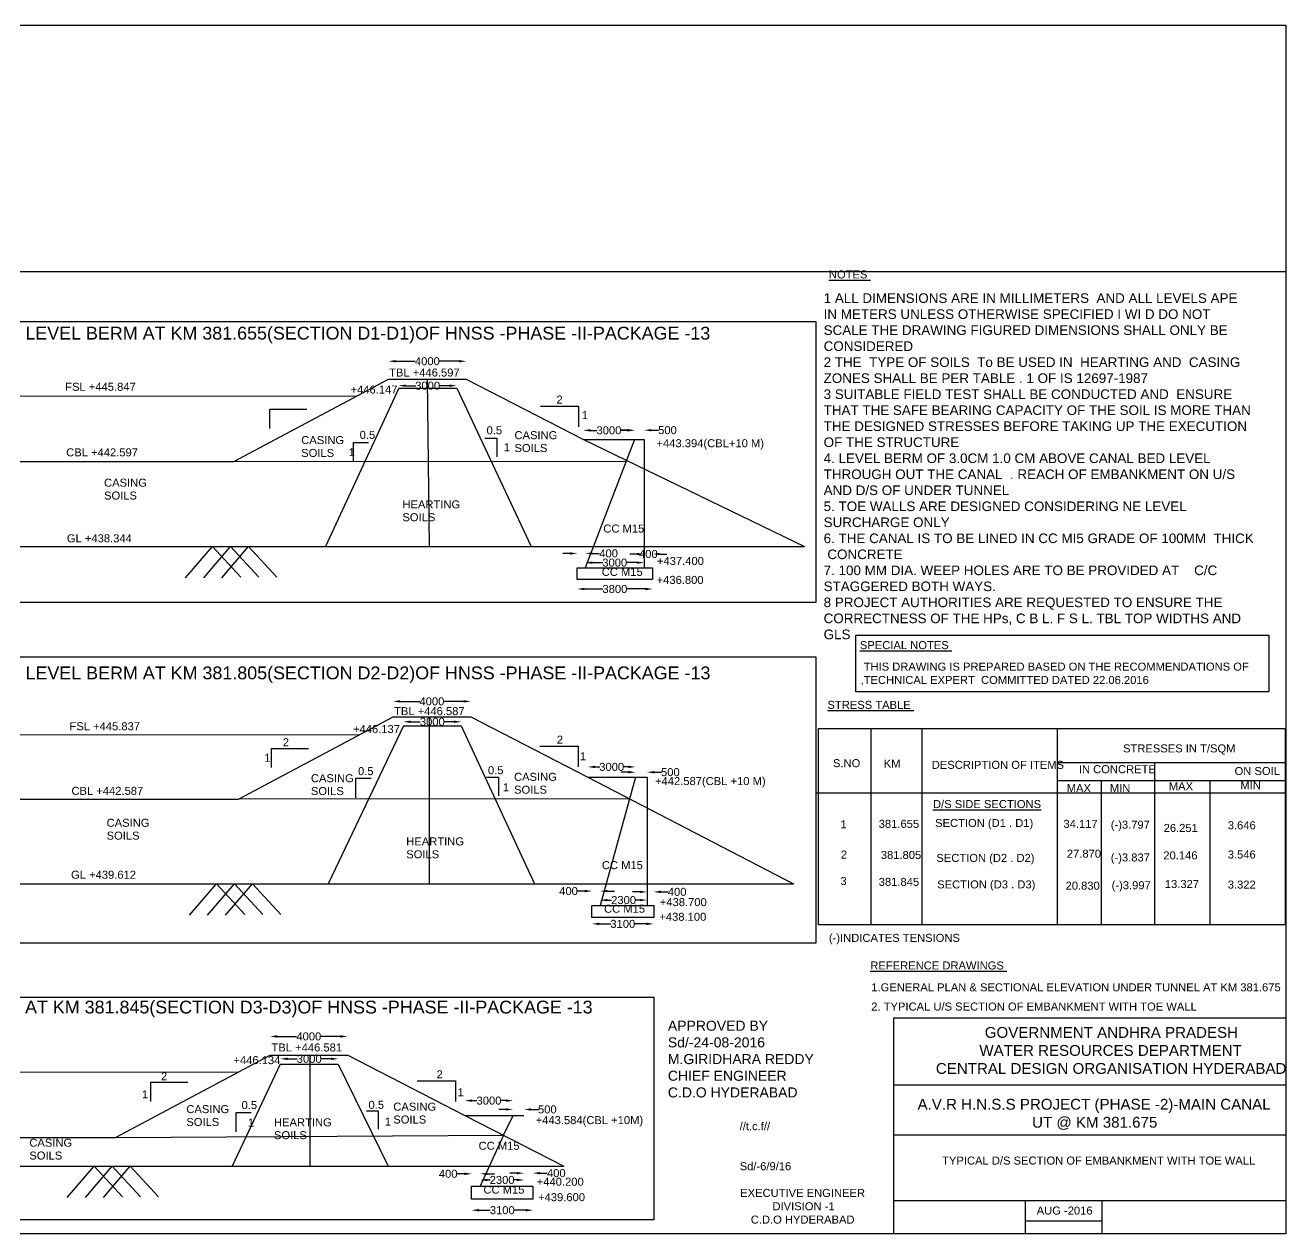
# Model space of a CAD drawing. Header units: inches. Extents: x 4379 to 6852, y -639 to 871.
# Drawn here: x 5277 to 6852, y -639 to 871 of the extents above; entities that cross this region are included whole.
import ezdxf

# ---------------------------------------------------------------- set-up
doc = ezdxf.new("R2010")
doc.units = ezdxf.units.IN
doc.header["$MEASUREMENT"] = 0
doc.layers.add('DIMENSIONS', color=7, linetype='Continuous')
doc.layers.add('TEXT', color=1, linetype='Continuous')
doc.styles.get("Standard").update_dxf_attribs({"font": 'arial.ttf', "height": 10})
doc.dimstyles.get("Standard").update_dxf_attribs({"dimtxt": 10, "dimasz": 9, "dimexe": 0.18, "dimexo": 0.0625, "dimgap": 0.09, "dimtad": 0, "dimtih": 1, "dimtoh": 1, "dimdec": 4, "dimzin": 0, "dimdsep": 46, "dimtxsty": 'Standard', "dimcen": 0.09, "dimse1": 1, "dimse2": 1, "dimadec": 0, "dimazin": 0, "dimtfac": 1, "dimtdec": 4, "dimtofl": 0, "dimtmove": 0, "dimatfit": 3, "dimfxl": 1, "dimtolj": 1, "dimtzin": 0, "dimarcsym": 0})

# ---------------------------------------------------------------- blocks, each defined once
blk = doc.blocks.new('*D11')
at = {"layer": 'Defpoints', "color": 0}
for p in [(5827.9, 451.4), (5730.9, 429.2), (5827.9, 429.2)]:
    blk.add_point(p, dxfattribs=at)
at = {"layer": 'TEXT', "color": 0, "lineweight": -2}
for p, q in [((5739.9, 451.4), (5764.2, 451.4)), ((5818.9, 451.4), (5794.6, 451.4))]:
    blk.add_line(p, q, dxfattribs=at)
at = {"layer": 'TEXT', "color": 0}
for points in [[(5739.9, 452.9), (5739.9, 449.9), (5730.9, 451.4)], [(5818.9, 452.9), (5818.9, 449.9), (5827.9, 451.4)]]:
    blk.add_solid(points, dxfattribs=at)
at = {"layer": 'TEXT', "color": 0, "insert": (5779.4, 451.4), "char_height": 10, "attachment_point": 5}
blk.add_mtext('\\A1;4000', dxfattribs=at)
blk = doc.blocks.new('*D12')
at = {"layer": 'Defpoints', "color": 0}
for p in [(5743.5, 417.3), (5816, 420.9), (5816, 417.8)]:
    blk.add_point(p, dxfattribs=at)
at = {"layer": 'TEXT', "color": 0, "lineweight": -2}
for p, q in [((5752.5, 420.9), (5764.8, 420.9)), ((5807, 420.9), (5794.8, 420.9))]:
    blk.add_line(p, q, dxfattribs=at)
at = {"layer": 'TEXT', "color": 0}
for points in [[(5752.5, 422.4), (5752.5, 419.4), (5743.5, 420.9)], [(5807, 422.4), (5807, 419.4), (5816, 420.9)]]:
    blk.add_solid(points, dxfattribs=at)
at = {"layer": 'TEXT', "color": 0, "insert": (5779.8, 420.9), "char_height": 10, "attachment_point": 5}
blk.add_mtext('\\A1;3000', dxfattribs=at)
blk = doc.blocks.new('*D13')
at = {"layer": 'Defpoints', "color": 0}
for p in [(6038.3, 365.1), (5974.4, 353.8), (6038.3, 353.8)]:
    blk.add_point(p, dxfattribs=at)
at = {"layer": 'TEXT', "color": 0, "lineweight": -2}
for p, q in [((5983.4, 365.1), (5991.3, 365.1)), ((6029.3, 365.1), (6021.3, 365.1))]:
    blk.add_line(p, q, dxfattribs=at)
at = {"layer": 'TEXT', "color": 0}
for points in [[(5983.4, 366.6), (5983.4, 363.6), (5974.4, 365.1)], [(6029.3, 366.6), (6029.3, 363.6), (6038.3, 365.1)]]:
    blk.add_solid(points, dxfattribs=at)
at = {"layer": 'TEXT', "color": 0, "insert": (6006.3, 365.1), "char_height": 10, "attachment_point": 5}
blk.add_mtext('\\A1;3000', dxfattribs=at)
blk = doc.blocks.new('*D14')
at = {"layer": 'Defpoints', "color": 0}
for p in [(6050.3, 365.3), (6038.3, 353.8), (6050.3, 353.8)]:
    blk.add_point(p, dxfattribs=at)
at = {"layer": 'TEXT', "color": 0, "lineweight": -2}
for p, q in [((6029.3, 365.3), (6020.3, 365.3)), ((6059.3, 365.3), (6068.3, 365.3))]:
    blk.add_line(p, q, dxfattribs=at)
at = {"layer": 'TEXT', "color": 0}
for points in [[(6029.3, 366.8), (6029.3, 363.8), (6038.3, 365.3)], [(6059.3, 366.8), (6059.3, 363.8), (6050.3, 365.3)]]:
    blk.add_solid(points, dxfattribs=at)
at = {"layer": 'TEXT', "color": 0, "insert": (6079.4, 365.3), "char_height": 10, "attachment_point": 5}
blk.add_mtext('\\A1;500', dxfattribs=at)
blk = doc.blocks.new('*D15')
at = {"layer": 'Defpoints', "color": 0}
for p in [(5976.6, 211.3), (5966.7, 193.5), (5976.6, 193.5)]:
    blk.add_point(p, dxfattribs=at)
at = {"layer": 'TEXT', "color": 0, "lineweight": -2}
for p, q in [((5957.7, 211.3), (5948.7, 211.3)), ((5985.6, 211.3), (5994.6, 211.3))]:
    blk.add_line(p, q, dxfattribs=at)
at = {"layer": 'TEXT', "color": 0}
for points in [[(5957.7, 212.8), (5957.7, 209.8), (5966.7, 211.3)], [(5985.6, 212.8), (5985.6, 209.8), (5976.6, 211.3)]]:
    blk.add_solid(points, dxfattribs=at)
at = {"layer": 'TEXT', "color": 0, "insert": (6005.9, 211.3), "char_height": 10, "attachment_point": 5}
blk.add_mtext('\\A1;400', dxfattribs=at)
blk = doc.blocks.new('*D16')
at = {"layer": 'Defpoints', "color": 0}
for p in [(5976.6, 193.5), (6050.3, 199.8), (6050.3, 193.5)]:
    blk.add_point(p, dxfattribs=at)
at = {"layer": 'TEXT', "color": 0, "lineweight": -2}
for p, q in [((5985.6, 199.8), (5998.5, 199.8)), ((6041.3, 199.8), (6028.5, 199.8))]:
    blk.add_line(p, q, dxfattribs=at)
at = {"layer": 'TEXT', "color": 0}
for points in [[(5985.6, 201.3), (5985.6, 198.3), (5976.6, 199.8)], [(6041.3, 201.3), (6041.3, 198.3), (6050.3, 199.8)]]:
    blk.add_solid(points, dxfattribs=at)
at = {"layer": 'TEXT', "color": 0, "insert": (6013.5, 199.8), "char_height": 10, "attachment_point": 5}
blk.add_mtext('\\A1;3000', dxfattribs=at)
blk = doc.blocks.new('*D17')
at = {"layer": 'Defpoints', "color": 0}
for p in [(6050.3, 210.6), (6050.3, 193.5), (6060.8, 193.5)]:
    blk.add_point(p, dxfattribs=at)
at = {"layer": 'TEXT', "color": 0, "lineweight": -2}
for p, q in [((6041.3, 210.6), (6032.3, 210.6)), ((6069.8, 210.6), (6078.8, 210.6))]:
    blk.add_line(p, q, dxfattribs=at)
at = {"layer": 'TEXT', "color": 0}
for points in [[(6041.3, 212.1), (6041.3, 209.1), (6050.3, 210.6)], [(6069.8, 212.1), (6069.8, 209.1), (6060.8, 210.6)]]:
    blk.add_solid(points, dxfattribs=at)
at = {"layer": 'TEXT', "color": 0, "insert": (6055.5, 210.6), "char_height": 10, "attachment_point": 5}
blk.add_mtext('\\A1;400', dxfattribs=at)
blk = doc.blocks.new('*D18')
at = {"layer": 'Defpoints', "color": 0}
for p in [(5966.7, 178.6), (6060.8, 178.6), (6060.8, 166.9)]:
    blk.add_point(p, dxfattribs=at)
at = {"layer": 'TEXT', "color": 0, "lineweight": -2}
for p, q in [((5975.7, 166.9), (5998.7, 166.9)), ((6051.8, 166.9), (6028.7, 166.9))]:
    blk.add_line(p, q, dxfattribs=at)
at = {"layer": 'TEXT', "color": 0}
for points in [[(5975.7, 168.4), (5975.7, 165.4), (5966.7, 166.9)], [(6051.8, 168.4), (6051.8, 165.4), (6060.8, 166.9)]]:
    blk.add_solid(points, dxfattribs=at)
at = {"layer": 'TEXT', "color": 0, "insert": (6013.7, 166.9), "char_height": 10, "attachment_point": 5}
blk.add_mtext('\\A1;3800', dxfattribs=at)
blk = doc.blocks.new('*D27')
at = {"layer": 'Defpoints', "color": 0}
for p in [(5833.6, 26.5), (5736.6, 7.3), (5833.6, 7.3)]:
    blk.add_point(p, dxfattribs=at)
at = {"layer": 'TEXT', "color": 0, "lineweight": -2}
for p, q in [((5745.6, 26.5), (5769.9, 26.5)), ((5824.6, 26.5), (5800.3, 26.5))]:
    blk.add_line(p, q, dxfattribs=at)
at = {"layer": 'TEXT', "color": 0}
for points in [[(5745.6, 28), (5745.6, 25), (5736.6, 26.5)], [(5824.6, 28), (5824.6, 25), (5833.6, 26.5)]]:
    blk.add_solid(points, dxfattribs=at)
at = {"layer": 'TEXT', "color": 0, "insert": (5785.1, 26.5), "char_height": 10, "attachment_point": 5}
blk.add_mtext('\\A1;4000', dxfattribs=at)
blk = doc.blocks.new('*D28')
at = {"layer": 'Defpoints', "color": 0}
for p in [(5821.7, 1), (5749.4, -4.1), (5821.7, -4.1)]:
    blk.add_point(p, dxfattribs=at)
at = {"layer": 'TEXT', "color": 0, "lineweight": -2}
for p, q in [((5758.4, 1), (5770.6, 1)), ((5812.7, 1), (5800.6, 1))]:
    blk.add_line(p, q, dxfattribs=at)
at = {"layer": 'TEXT', "color": 0}
for points in [[(5758.4, 2.5), (5758.4, -0.5), (5749.4, 1)], [(5812.7, 2.5), (5812.7, -0.5), (5821.7, 1)]]:
    blk.add_solid(points, dxfattribs=at)
at = {"layer": 'TEXT', "color": 0, "insert": (5785.6, 1), "char_height": 10, "attachment_point": 5}
blk.add_mtext('\\A1;3000', dxfattribs=at)
blk = doc.blocks.new('*D29')
at = {"layer": 'Defpoints', "color": 0}
for p in [(6039.4, -55.4), (5980, -68.2), (6039.4, -68.2)]:
    blk.add_point(p, dxfattribs=at)
at = {"layer": 'TEXT', "color": 0, "lineweight": -2}
for p, q in [((5989, -55.4), (5994.7, -55.4)), ((6030.4, -55.4), (6024.7, -55.4))]:
    blk.add_line(p, q, dxfattribs=at)
at = {"layer": 'TEXT', "color": 0}
for points in [[(5989, -53.9), (5989, -56.9), (5980, -55.4)], [(6030.4, -53.9), (6030.4, -56.9), (6039.4, -55.4)]]:
    blk.add_solid(points, dxfattribs=at)
at = {"layer": 'TEXT', "color": 0, "insert": (6009.7, -55.4), "char_height": 10, "attachment_point": 5}
blk.add_mtext('\\A1;3000', dxfattribs=at)
blk = doc.blocks.new('*D30')
at = {"layer": 'Defpoints', "color": 0}
for p in [(6053.9, -62), (6039.4, -68.2), (6053.9, -68.2)]:
    blk.add_point(p, dxfattribs=at)
at = {"layer": 'TEXT', "color": 0, "lineweight": -2}
for p, q in [((6030.4, -62), (6021.4, -62)), ((6062.9, -62), (6071.9, -62))]:
    blk.add_line(p, q, dxfattribs=at)
at = {"layer": 'TEXT', "color": 0}
for points in [[(6030.4, -60.5), (6030.4, -63.5), (6039.4, -62)], [(6062.9, -60.5), (6062.9, -63.5), (6053.9, -62)]]:
    blk.add_solid(points, dxfattribs=at)
at = {"layer": 'TEXT', "color": 0, "insert": (6083, -62), "char_height": 10, "attachment_point": 5}
blk.add_mtext('\\A1;500', dxfattribs=at)
blk = doc.blocks.new('*D31')
at = {"layer": 'Defpoints', "color": 0}
for p in [(5985.1, -210.5), (5985.1, -228.6), (5995.3, -228.6)]:
    blk.add_point(p, dxfattribs=at)
at = {"layer": 'TEXT', "color": 0, "lineweight": -2}
for p, q in [((5976.1, -210.5), (5967.1, -210.5)), ((6004.3, -210.5), (6013.3, -210.5))]:
    blk.add_line(p, q, dxfattribs=at)
at = {"layer": 'TEXT', "color": 0}
for points in [[(5976.1, -209), (5976.1, -212), (5985.1, -210.5)], [(6004.3, -209), (6004.3, -212), (5995.3, -210.5)]]:
    blk.add_solid(points, dxfattribs=at)
at = {"layer": 'TEXT', "color": 0, "insert": (5955.8, -210.5), "char_height": 10, "attachment_point": 5}
blk.add_mtext('\\A1;400', dxfattribs=at)
blk = doc.blocks.new('*D32')
at = {"layer": 'Defpoints', "color": 0}
for p in [(6062.2, -211.5), (6053.9, -228.6), (6062.2, -228.6)]:
    blk.add_point(p, dxfattribs=at)
at = {"layer": 'TEXT', "color": 0, "lineweight": -2}
for p, q in [((6044.9, -211.5), (6035.9, -211.5)), ((6071.2, -211.5), (6080.2, -211.5))]:
    blk.add_line(p, q, dxfattribs=at)
at = {"layer": 'TEXT', "color": 0}
for points in [[(6044.9, -210), (6044.9, -213), (6053.9, -211.5)], [(6071.2, -210), (6071.2, -213), (6062.2, -211.5)]]:
    blk.add_solid(points, dxfattribs=at)
at = {"layer": 'TEXT', "color": 0, "insert": (6091.5, -211.5), "char_height": 10, "attachment_point": 5}
blk.add_mtext('\\A1;400', dxfattribs=at)
blk = doc.blocks.new('*D33')
at = {"layer": 'Defpoints', "color": 0}
for p in [(5995.3, -228.6), (6053.9, -221.8), (6053.9, -228.6)]:
    blk.add_point(p, dxfattribs=at)
at = {"layer": 'TEXT', "color": 0, "lineweight": -2}
for p, q in [((6004.3, -221.8), (6009.5, -221.8)), ((6044.9, -221.8), (6039.7, -221.8))]:
    blk.add_line(p, q, dxfattribs=at)
at = {"layer": 'TEXT', "color": 0}
for points in [[(6004.3, -220.3), (6004.3, -223.3), (5995.3, -221.8)], [(6044.9, -220.3), (6044.9, -223.3), (6053.9, -221.8)]]:
    blk.add_solid(points, dxfattribs=at)
at = {"layer": 'TEXT', "color": 0, "insert": (6024.6, -221.8), "char_height": 10, "attachment_point": 5}
blk.add_mtext('\\A1;2300', dxfattribs=at)
blk = doc.blocks.new('*D34')
at = {"layer": 'Defpoints', "color": 0}
for p in [(5985.1, -243.6), (6062.2, -243.6), (6062.2, -251.5)]:
    blk.add_point(p, dxfattribs=at)
at = {"layer": 'TEXT', "color": 0, "lineweight": -2}
for p, q in [((5994.1, -251.5), (6008.6, -251.5)), ((6053.2, -251.5), (6038.6, -251.5))]:
    blk.add_line(p, q, dxfattribs=at)
at = {"layer": 'TEXT', "color": 0}
for points in [[(5994.1, -250), (5994.1, -253), (5985.1, -251.5)], [(6053.2, -250), (6053.2, -253), (6062.2, -251.5)]]:
    blk.add_solid(points, dxfattribs=at)
at = {"layer": 'TEXT', "color": 0, "insert": (6023.6, -251.5), "char_height": 10, "attachment_point": 5}
blk.add_mtext('\\A1;3100', dxfattribs=at)
blk = doc.blocks.new('*D43')
at = {"layer": 'Defpoints', "color": 0}
for p in [(5679.8, -392.1), (5582.8, -415.3), (5679.8, -415.3)]:
    blk.add_point(p, dxfattribs=at)
at = {"layer": 'TEXT', "color": 0, "lineweight": -2}
for p, q in [((5591.8, -392.1), (5616.1, -392.1)), ((5670.8, -392.1), (5646.5, -392.1))]:
    blk.add_line(p, q, dxfattribs=at)
at = {"layer": 'TEXT', "color": 0}
for points in [[(5591.8, -390.6), (5591.8, -393.6), (5582.8, -392.1)], [(5670.8, -390.6), (5670.8, -393.6), (5679.8, -392.1)]]:
    blk.add_solid(points, dxfattribs=at)
at = {"layer": 'TEXT', "color": 0, "insert": (5631.3, -392.1), "char_height": 10, "attachment_point": 5}
blk.add_mtext('\\A1;4000', dxfattribs=at)
blk = doc.blocks.new('*D44')
at = {"layer": 'Defpoints', "color": 0}
for p in [(5668, -420.1), (5595.7, -426.7), (5668, -426.7)]:
    blk.add_point(p, dxfattribs=at)
at = {"layer": 'TEXT', "color": 0, "lineweight": -2}
for p, q in [((5604.7, -420.1), (5616.8, -420.1)), ((5659, -420.1), (5646.8, -420.1))]:
    blk.add_line(p, q, dxfattribs=at)
at = {"layer": 'TEXT', "color": 0}
for points in [[(5604.7, -418.6), (5604.7, -421.6), (5595.7, -420.1)], [(5659, -418.6), (5659, -421.6), (5668, -420.1)]]:
    blk.add_solid(points, dxfattribs=at)
at = {"layer": 'TEXT', "color": 0, "insert": (5631.8, -420.1), "char_height": 10, "attachment_point": 5}
blk.add_mtext('\\A1;3000', dxfattribs=at)
blk = doc.blocks.new('*D45')
at = {"layer": 'Defpoints', "color": 0}
for p in [(5886.5, -472.3), (5826.3, -490.8), (5886.5, -490.8)]:
    blk.add_point(p, dxfattribs=at)
at = {"layer": 'TEXT', "color": 0, "lineweight": -2}
for p, q in [((5835.3, -472.3), (5841.4, -472.3)), ((5877.5, -472.3), (5871.4, -472.3))]:
    blk.add_line(p, q, dxfattribs=at)
at = {"layer": 'TEXT', "color": 0}
for points in [[(5835.3, -470.8), (5835.3, -473.8), (5826.3, -472.3)], [(5877.5, -470.8), (5877.5, -473.8), (5886.5, -472.3)]]:
    blk.add_solid(points, dxfattribs=at)
at = {"layer": 'TEXT', "color": 0, "insert": (5856.4, -472.3), "char_height": 10, "attachment_point": 5}
blk.add_mtext('\\A1;3000', dxfattribs=at)
blk = doc.blocks.new('*D46')
at = {"layer": 'Defpoints', "color": 0}
for p in [(5900.1, -483.3), (5886.5, -490.8), (5900.1, -490.8)]:
    blk.add_point(p, dxfattribs=at)
at = {"layer": 'TEXT', "color": 0, "lineweight": -2}
for p, q in [((5877.5, -483.3), (5868.5, -483.3)), ((5909.1, -483.3), (5918.1, -483.3))]:
    blk.add_line(p, q, dxfattribs=at)
at = {"layer": 'TEXT', "color": 0}
for points in [[(5877.5, -481.8), (5877.5, -484.8), (5886.5, -483.3)], [(5909.1, -481.8), (5909.1, -484.8), (5900.1, -483.3)]]:
    blk.add_solid(points, dxfattribs=at)
at = {"layer": 'TEXT', "color": 0, "insert": (5929.3, -483.3), "char_height": 10, "attachment_point": 5}
blk.add_mtext('\\A1;500', dxfattribs=at)
blk = doc.blocks.new('*D47')
at = {"layer": 'Defpoints', "color": 0}
for p in [(5834.8, -563.7), (5834.8, -579.3), (5845.3, -579.3)]:
    blk.add_point(p, dxfattribs=at)
at = {"layer": 'TEXT', "color": 0, "lineweight": -2}
for p, q in [((5825.8, -563.7), (5816.8, -563.7)), ((5854.3, -563.7), (5863.3, -563.7))]:
    blk.add_line(p, q, dxfattribs=at)
at = {"layer": 'TEXT', "color": 0}
for points in [[(5825.8, -562.2), (5825.8, -565.2), (5834.8, -563.7)], [(5854.3, -562.2), (5854.3, -565.2), (5845.3, -563.7)]]:
    blk.add_solid(points, dxfattribs=at)
at = {"layer": 'TEXT', "color": 0, "insert": (5805.4, -563.7), "char_height": 10, "attachment_point": 5}
blk.add_mtext('\\A1;400', dxfattribs=at)
blk = doc.blocks.new('*D48')
at = {"layer": 'Defpoints', "color": 0}
for p in [(5911.2, -562.9), (5900.3, -579.3), (5911.2, -579.3)]:
    blk.add_point(p, dxfattribs=at)
at = {"layer": 'TEXT', "color": 0, "lineweight": -2}
for p, q in [((5891.3, -562.9), (5882.3, -562.9)), ((5920.2, -562.9), (5929.2, -562.9))]:
    blk.add_line(p, q, dxfattribs=at)
at = {"layer": 'TEXT', "color": 0}
for points in [[(5891.3, -561.4), (5891.3, -564.4), (5900.3, -562.9)], [(5920.2, -561.4), (5920.2, -564.4), (5911.2, -562.9)]]:
    blk.add_solid(points, dxfattribs=at)
at = {"layer": 'TEXT', "color": 0, "insert": (5940.5, -562.9), "char_height": 10, "attachment_point": 5}
blk.add_mtext('\\A1;400', dxfattribs=at)
blk = doc.blocks.new('*D49')
at = {"layer": 'Defpoints', "color": 0}
for p in [(5845.3, -571.4), (5845.3, -579.3), (5900.3, -579.3)]:
    blk.add_point(p, dxfattribs=at)
at = {"layer": 'TEXT', "color": 0, "lineweight": -2}
for p, q in [((5854.3, -571.4), (5857.7, -571.4)), ((5891.3, -571.4), (5887.9, -571.4))]:
    blk.add_line(p, q, dxfattribs=at)
at = {"layer": 'TEXT', "color": 0}
for points in [[(5854.3, -569.9), (5854.3, -572.9), (5845.3, -571.4)], [(5891.3, -569.9), (5891.3, -572.9), (5900.3, -571.4)]]:
    blk.add_solid(points, dxfattribs=at)
at = {"layer": 'TEXT', "color": 0, "insert": (5872.8, -571.4), "char_height": 10, "attachment_point": 5}
blk.add_mtext('\\A1;2300', dxfattribs=at)
blk = doc.blocks.new('*D50')
at = {"layer": 'Defpoints', "color": 0}
for p in [(5834.8, -595.2), (5911.2, -595.2), (5911.2, -609.2)]:
    blk.add_point(p, dxfattribs=at)
at = {"layer": 'TEXT', "color": 0, "lineweight": -2}
for p, q in [((5843.8, -609.2), (5858, -609.2)), ((5902.2, -609.2), (5888, -609.2))]:
    blk.add_line(p, q, dxfattribs=at)
at = {"layer": 'TEXT', "color": 0}
for points in [[(5843.8, -607.7), (5843.8, -610.7), (5834.8, -609.2)], [(5902.2, -607.7), (5902.2, -610.7), (5911.2, -609.2)]]:
    blk.add_solid(points, dxfattribs=at)
at = {"layer": 'TEXT', "color": 0, "insert": (5873, -609.2), "char_height": 10, "attachment_point": 5}
blk.add_mtext('\\A1;3100', dxfattribs=at)

msp = doc.modelspace()

# ---------------------------------------------------------------- linework, layer by layer
at = {"color": 0}
msp.add_lwpolyline([(4379.40171, 871.21265), (6851.94569, 871.21265), (6851.94569, -638.63725), (4379.40171, -638.63725)], close=True, dxfattribs=at)
msp.add_lwpolyline([(6265.00814, -87.59432), (6851.12724, -87.59432)], dxfattribs=at)
at = {"layer": 'DIMENSIONS', "color": 0}
for points in [[(4751.49035, 350.8777), (4897.68366, 427.69771), (5069.92312, 427.69771), (5265.52998, 326.31407), (5537.79006, 326.31407), (5730.91059, 429.20132), (5827.92553, 429.20132), (5974.38954, 353.75704)], [(5743.76089, 417.8248), (5652.15209, 219.88813)], [(5743.76089, 417.8248), (5816.04699, 417.8248)], [(5816.04699, 417.8248), (5908.95621, 219.88813)], [(5108.22201, 407.84728), (5691.36693, 408.13397)], [(5920.81509, 395.16552), (5968.45027, 395.16552), (5968.45027, 369.36165)], [(5582.43199, 367.55649), (5582.43199, 391.58186), (5628.79297, 391.58186)], [(5687.01299, 325.60975), (5687.01299, 350.0001), (5705.8656, 350.0001)], [(5851.29798, 355.25459), (5866.15075, 355.25459), (5866.15075, 332.09803)], [(5974.38954, 353.75704), (6250.40808, 219.88813)], [(5974.38954, 353.75704), (6050.29513, 353.75704)], [(6038.27693, 353.75704), (5976.61379, 193.49689)], [(6050.29513, 353.75704), (6050.29513, 193.49689)], [(5537.79006, 326.31407), (6027.76209, 326.42937)], [(4499.40268, 219.88813), (6250.40808, 219.88813)], [(5477.25146, 181.00008), (5510.87765, 219.88813), (5546.30497, 181.79994)], [(5499.93054, 181.00008), (5533.55674, 219.88813), (5568.98406, 181.79994)], [(5522.41962, 181.00008), (5556.04582, 219.88813), (5591.47314, 181.79994)], [(4757.14581, -71.07228), (4903.33912, 5.74773), (5075.57858, 5.74773), (5271.18544, -95.63591), (5543.44552, -95.63591), (5736.56605, 7.25134), (5833.58099, 7.25134), (5980.045, -68.19293)], [(5115.29322, -14.83649), (5694.58716, -15.11341)], [(5749.41636, -4.12518), (5655.31673, -201.55551)], [(5749.41636, -4.12518), (5821.70245, -4.12518)], [(5821.70245, -4.12518), (5913.38678, -201.55551)], [(5920.10919, -29.64387), (5967.74437, -29.64387), (5967.74437, -55.44773)], [(5584.67934, -56.31137), (5584.67934, -32.286), (5631.04033, -32.286)], [(5690.18872, -93.99797), (5690.18872, -69.60762), (5709.04133, -69.60762)], [(5853.41957, -68.34937), (5868.27234, -68.34937), (5868.27234, -91.50593)], [(5980.045, -68.19293), (6237.03326, -201.55551)], [(5980.045, -68.19293), (6053.86669, -68.19293)], [(6039.44561, -68.19293), (5995.31129, -228.64304)], [(6053.86669, -68.19293), (6053.86669, -228.64304)], [(6032.02569, -95.16801), (5543.44552, -95.63591)], [(4503.16529, -201.55551), (6237.03326, -201.55551)], [(5482.12791, -240.44357), (5515.75411, -201.55551), (5551.18143, -239.6437)], [(5504.807, -240.44357), (5538.43319, -201.55551), (5573.86052, -239.6437)], [(5527.29607, -240.44357), (5560.92227, -201.55551), (5596.34959, -239.6437)], [(4603.41281, -493.66976), (4749.60611, -416.84975), (4921.84558, -416.84975), (5117.45244, -518.23339), (5389.71251, -518.23339), (5582.83304, -415.34614), (5679.84798, -415.34614), (5826.312, -490.79042)], [(4959.26342, -436.24354), (5542.43492, -436.86872)], [(5595.68335, -426.72266), (5535.39131, -554.25848)], [(5595.68335, -426.72266), (5667.96945, -426.72266)], [(5667.96945, -426.72266), (5730.5416, -554.25848)], [(5433.82787, -473.44645), (5433.82787, -449.42109), (5480.18885, -449.42109)], [(5766.86759, -447.44266), (5814.50277, -447.44266), (5814.50277, -473.24653)], [(5540.46345, -511.38593), (5540.46345, -486.99558), (5559.31606, -486.99558)], [(5703.18387, -484.96634), (5718.03664, -484.96634), (5718.03664, -508.1229)], [(5389.71251, -518.23339), (5874.57783, -515.56605), (5886.51886, -490.79042)], [(5826.312, -490.79042), (5949.95519, -554.25848)], [(5826.312, -490.79042), (5900.13369, -490.79042)], [(5874.57783, -515.56605), (5845.29572, -579.29733)], [(4484.51434, -554.25848), (5949.95519, -554.25848)], [(5329.45289, -593.14654), (5363.07909, -554.25848), (5398.50641, -592.34667)], [(5352.13198, -593.14654), (5385.75818, -554.25848), (5421.1855, -592.34667)], [(5374.62106, -593.14654), (5408.24725, -554.25848), (5443.67457, -592.34667)]]:
    msp.add_lwpolyline(points, dxfattribs=at)
for points in [[(5966.66087, 193.49689), (6060.77084, 193.49689), (6060.77084, 178.55316), (5966.66259, 178.55316)], [(5985.08181, -228.64304), (6062.20884, -228.64304), (6062.20884, -243.58677), (5985.08181, -243.58677)], [(5834.75105, -579.29733), (5911.18253, -579.29733), (5911.18253, -595.23979), (5834.75105, -595.23979)]]:
    msp.add_lwpolyline(points, close=True, dxfattribs=at)
at = {"layer": 'TEXT', "color": 0}
for points in [[(6851.94569, -638.63725), (4401.07134, -638.63725), (4401.07134, 563.51727), (6851.94569, 563.51727)], [(6264.90019, 149.85727), (4467.51994, 149.85727), (4467.51994, 500.86996), (6264.90019, 500.86996)], [(6314.58214, 109.11179), (6830.58207, 109.11179), (6830.58207, 38.21688), (6314.58214, 38.21688)], [(4476.51063, -275.23046), (6265.00814, -275.23046), (6265.00814, 81.68716), (4476.51063, 81.68716)], [(6268.14453, -7.24398), (6851.12724, -7.24398), (6851.12724, -252.47139), (6268.14453, -252.47139)], [(6062.30174, -621.41129), (4463.17683, -621.41129), (4463.17683, -343.13667), (6062.30174, -343.13667)], [(6362.42089, -368.65619), (6851.94569, -368.65619), (6851.94569, -638.63725), (6362.42089, -638.63725)]]:
    msp.add_lwpolyline(points, close=True, dxfattribs=at)
for points in [[(5781.90208, 219.88813), (5779.41806, 429.20132)], [(5781.90208, -201.55551), (5781.90208, 7.25134)], [(6333.60751, -7.24398), (6333.60751, -252.47139)], [(6397.17237, -7.24398), (6397.17237, -252.47139)], [(6566.45435, -7.24398), (6566.45435, -252.47139)], [(6566.45435, -49.66398), (6851.12724, -49.66398)], [(6687.75504, -49.66398), (6687.75504, -252.47139)], [(6566.45435, -72.5499), (6851.12724, -72.5499)], [(6621.24045, -72.5499), (6621.24045, -252.47139)], [(6756.91348, -72.5499), (6756.91348, -252.47139)], [(5632.89988, -554.25848), (5632.89988, -415.34614)], [(6362.42089, -452.36322), (6851.94569, -452.36322)], [(6362.42089, -514.80966), (6851.94569, -514.80966)], [(6362.42089, -597.25407), (6851.94569, -597.25407)], [(6526.39291, -597.25407), (6526.39291, -638.63725)], [(6622.29761, -597.25407), (6622.29761, -638.63725)], [(6526.39291, -622.36958), (6622.29761, -622.36958)]]:
    msp.add_lwpolyline(points, dxfattribs=at)

# ---------------------------------------------------------------- texts
at = {"color": 0, "attachment_point": 1}
for s, insert, char_height, width in [('1 ALL DIMENSIONS ARE IN MILLIMETERS  AND ALL LEVELS APE IN METERS UNLESS OTHERWISE SPECIFIED I WI D DO NOT SCALE THE DRAWING FIGURED DIMENSIONS SHALL ONLY BE CONSIDERED \\P2 THE  TYPE OF SOILS  To BE USED IN  HEARTING AND  CASING ZONES SHALL BE PER TABLE . 1 OF IS 12697-1987 \\P3 SUITABLE FIELD TEST SHALL BE CONDUCTED AND  ENSURE THAT THE SAFE BEARING CAPACITY OF THE SOIL IS MORE THAN THE DESIGNED STRESSES BEFORE TAKING UP THE EXECUTION OF THE STRUCTURE  \\P4. LEVEL BERM OF 3.0CM 1.0 CM ABOVE CANAL BED LEVEL THROUGH OUT THE CANAL  . REACH OF EMBANKMENT ON U/S AND D/S OF UNDER TUNNEL \\P5. TOE WALLS ARE DESIGNED CONSIDERING NE LEVEL SURCHARGE ONLY \\P6. THE CANAL IS TO BE LINED IN CC MI5 GRADE OF 100MM  THICK  CONCRETE\\P7. 100 MM DIA. WEEP HOLES ARE TO BE PROVIDED AT    C/C STAGGERED BOTH WAYS. \\P8 PROJECT AUTHORITIES ARE REQUESTED TO ENSURE THE CORRECTNESS OF THE HPs, C B L. F S L. TBL TOP WIDTHS AND GLS ', (6274.52148, 536.27881), 12, 535.8595072), (' THIS DRAWING IS PREPARED BASED ON THE RECOMMENDATIONS OF \\P,TECHNICAL EXPERT  COMMITTED DATED 22.06.2016', (6320.62999, 74.91197), 10, 484.5747613)]:
    msp.add_mtext(s, dxfattribs=dict(at, insert=insert, char_height=char_height, width=width))
at = {"layer": 'TEXT', "color": 0}
for s, height, p in [('%%UNOTES ', 10, (6281.11085, 554.89904)), ('TYPICAL SECTION OF EMBANKMENT WITH TOE WALL WITH LEVEL BERM AT KM 381.655(SECTION D1-D1)OF HNSS -PHASE -II-PACKAGE -13', 16, (4625.2609, 478.52171)), ('TBL +446.597', 10, (5731.606, 432.31285)), ('FSL +445.847', 10, (5326.9164, 414.52675)), ('+446.147', 10, (5683.42539, 411.0306)), ('2', 10, (5940.67916, 398.56338)), ('1', 10, (5972.2917, 379.18176)), ('0.5', 10, (5694.8557, 354.42793)), ('0.5', 10, (5853.38542, 360.15905)), ('CASING ', 10, (5888.23107, 354.05743)), ('CASING ', 10, (5621.83518, 347.93101)), ('1', 10, (5874.93943, 338.98284)), ('SOILS ', 10, (5888.23107, 337.99331)), ('+443.394(CBL+10 M)', 10, (6065.6924, 344.0077)), ('CBL +442.597', 10, (5328.14026, 332.60014)), ('SOILS ', 10, (5621.83518, 331.86689)), ('1', 10, (5681.1087, 332.85641)), ('CASING ', 10, (5375.46272, 294.6938)), ('SOILS ', 10, (5375.46272, 278.62968)), ('HEARTING ', 10, (5748.22816, 267.59548)), ('SOILS', 10, (5748.22816, 251.53136)), ('CC M15', 10, (5999.25358, 237.39544)), ('GL +438.344', 10, (5328.98547, 225.22734)), ('+437.400', 10, (6066.2584, 196.90705)), ('CC M15', 10, (5997.24745, 183.27729)), ('+436.800', 10, (6065.85718, 173.25541)), ('%%USPECIAL NOTES ', 10, (6319.81435, 91.76978)), ('TYPICAL SECTION OF EMBANKMENT WITH TOE WALL WITH LEVEL BERM AT KM 381.805(SECTION D2-D2)OF HNSS -PHASE -II-PACKAGE -13', 16, (4625.45516, 54.08933)), ('TBL +446.587', 10, (5737.78587, 9.31466)), ('%%USTRESS TABLE ', 10, (6279.2845, 17.15096)), ('FSL +445.837', 10, (5332.2361, -9.57829)), ('+446.137', 10, (5686.47507, -13.09929)), ('2', 10, (5598.74846, -29.56601)), ('2', 10, (5941.16645, -26.32022)), ('STRESSES IN T/SQM ', 10, (6648.6011, -37.26249)), ('1', 10, (5575.71042, -48.94861)), ('1', 10, (5970.05156, -47.01185)), ('S.NO', 10, (6286.19543, -55.70483)), ('KM', 10, (6349.55935, -56.12133)), ('0.5', 10, (5692.81336, -65.64545)), ('0.5', 10, (5855.13592, -64.55699)), ('CASING ', 10, (5887.7096, -72.7581)), ('DESCRIPTION OF ITEMS', 10, (6409.58832, -57.78735)), ('IN CONCRETE', 10, (6593.38543, -63.20427)), ('ON SOIL', 10, (6787.95492, -65.5029)), ('CASING ', 10, (5633.89975, -74.48607)), ('1', 10, (5873.68322, -85.88426)), ('SOILS ', 10, (5887.7096, -88.82222)), ('+442.587(CBL +10 M)', 10, (6063.83706, -78.06496)), ('MAX', 10, (6578.26685, -86.8474)), ('MIN', 10, (6632.16786, -86.8474)), ('MAX', 10, (6705.78875, -84.54876)), ('MIN', 10, (6795.18555, -83.23526)), ('CBL +442.587', 10, (5334.68549, -90.29526)), ('SOILS ', 10, (5633.89975, -90.55019)), ('%%UD/S SIDE SECTIONS', 10, (6411.16325, -106.81142)), ('CASING ', 10, (5378.65378, -130.16826)), ('1', 10, (6295.48281, -132.02869)), ('381.655', 10, (6343.33245, -131.50333)), ('SECTION (D1 . D1)', 10, (6413.79235, -130.45261)), ('34.117', 10, (6574.16751, -131.50333)), ('(-)3.797', 10, (6633.26239, -132.54434)), ('3.646', 10, (6779.43555, -133.28195)), ('SOILS ', 10, (5378.65378, -146.23238)), ('26.251', 10, (6699.33561, -136.60116)), ('HEARTING ', 10, (5753.01584, -153.47266)), ('SOILS ', 10, (5753.01584, -169.53678)), ('CC M15', 10, (5997.47997, -183.10491)), ('2', 10, (6296.00863, -169.8546)), ('381.805', 10, (6345.96155, -170.37996)), ('SECTION (D2 . D2)', 10, (6415.36981, -174.05747)), ('27.870', 10, (6578.37407, -168.80388)), ('(-)3.837', 10, (6633.26239, -173.48125)), ('20.146', 10, (6698.96649, -170.89964)), ('3.546', 10, (6779.43555, -169.79324)), ('GL +439.612', 10, (5334.22227, -195.0473)), ('3', 10, (6295.48281, -202.95226)), ('381.845', 10, (6343.33245, -204.00299)), ('SECTION (D3 . D3)', 10, (6416.42146, -207.15514)), ('20.830', 10, (6576.79661, -208.73122)), ('(-)3.997', 10, (6634.36976, -208.14854)), ('13.327', 10, (6700.8121, -206.67334)), ('3.322', 10, (6779.43555, -207.41094)), ('+438.700', 10, (6069.84291, -229.2752)), ('CC M15', 10, (6000.18294, -237.56714)), ('+438.100', 10, (6069.2693, -247.61493)), ('(-)INDICATES TENSIONS', 10, (6281.07553, -273.95247)), ('%%UREFERENCE DRAWINGS ', 10, (6332.84407, -308.43461)), ('1.GENERAL PLAN & SECTIONAL ELEVATION UNDER TUNNEL AT KM 381.675', 10, (6334.02674, -335.72111)), ('TYPICAL SECTION OF EMBANKMENT WITH TOE WALL WITH LEVEL BERM AT KM 381.845(SECTION D3-D3)OF HNSS -PHASE -II-PACKAGE -13', 16, (4478.30083, -363.42161)), ('2. TYPICAL U/S SECTION OF EMBANKMENT WITH TOE WALL', 10, (6334.02674, -359.75412)), ('TBL +446.581', 10, (5584.68598, -410.86676)), ('+446.134', 10, (5537.11336, -426.71041)), ('2', 10, (5446.58151, -446.81703)), ('2', 10, (5790.95124, -444.43167)), ('1', 10, (5422.88103, -469.45098)), ('0.5', 10, (5705.85524, -482.52201)), ('1', 10, (5817.07791, -466.77008)), ('CASING ', 10, (5478.27151, -487.90716)), ('0.5', 10, (5547.24893, -482.8415)), ('CASING ', 10, (5736.86549, -484.82217)), ('SOILS ', 10, (5478.27151, -503.97128)), ('1', 10, (5555.25276, -504.6891)), ('HEARTING ', 10, (5587.77372, -504.35247)), ('1', 10, (5726.12671, -503.57098)), ('SOILS ', 10, (5736.86549, -500.88629)), ('+443.584(CBL +10M)', 10, (5914.70635, -501.62723)), ('CASING ', 10, (5282.08719, -529.84576)), ('SOILS ', 10, (5587.77372, -520.41659)), ('CC M15', 10, (5843.41018, -533.68032)), ('SOILS ', 10, (5282.08719, -545.90988)), ('CC M15', 10, (5849.46036, -588.48733)), ('+440.200', 10, (5916.07348, -578.58965)), ('+439.600', 10, (5917.74731, -597.91476)), ('AUG -2016', 10, (6540.68162, -614.62179))]:
    msp.add_text(s, height=height, dxfattribs=at).set_placement(p)
at = {"layer": 'TEXT', "color": 0, "attachment_point": 1}
for s, insert, char_height, width in [('APPROVED BY  Sd/-24-08-2016 M.GIRIDHARA REDDY CHIEF ENGINEER  C.D.O HYDERABAD ', (6079.9003, -372.44475), 12.5, 184.586449), ('\\pi65.347;GOVERNMENT ANDHRA PRADESH  \\P\\pi58.634;WATER RESOURCES DEPARTMENT  \\P\\pi4.2701;CENTRAL DESIGN ORGANISATION HYDERABAD', (6410.47703, -380.35462), 13.5, 444.628779), ('\\pi2.0646;A.V.R H.N.S.S PROJECT (PHASE -2)-MAIN CANAL  \\P\\pi145.2;UT @ KM 381.675', (6389.79257, -470.07185), 13.5, 444.628779), ('//t.c.f// \\P\\P\\PSd/-6/9/16\\P\\P\\pi0.6412;EXECUTIVE ENGINEER \\P\\pi41.023;DIVISION -1 \\P\\pi13.919;C.D.O HYDERABAD', (6169.60035, -499.23166), 10, 156.0300136), ('TYPICAL D/S SECTION OF EMBANKMENT WITH TOE WALL', (6422.58947, -542.16187), 10, 444.628779)]:
    msp.add_mtext(s, dxfattribs=dict(at, insert=insert, char_height=char_height, width=width))

# ---------------------------------------------------------------- dimensions: what is measured, and where the dimension line sits
at = {"layer": 'TEXT', "color": 0}
for base, p1, p2, text, picture, middle in [((5827.92553, 451.41697), (5730.91059, 429.20132), (5827.92553, 429.20132), '4000', '*D11', (5779.41806, 451.41697)), ((5816.04699, 420.92363), (5743.50976, 417.28218), (5816.04699, 417.8248), '3000', '*D12', (5779.77838, 420.92363)), ((6038.27693, 365.09149), (5974.38954, 353.75704), (6038.27693, 353.75704), '3000', '*D13', (6006.33324, 365.09149)), ((6050.29513, 365.34465), (6038.27693, 353.75704), (6050.29513, 353.75704), '500', '*D14', (6079.41514, 365.34465)), ((5976.61379, 211.2547), (5966.66087, 193.49689), (5976.61379, 193.49689), '400', '*D15', (6005.93503, 211.2547)), ((6050.29513, 199.82258), (5976.61379, 193.49689), (6050.29513, 193.49689), '3000', '*D16', (6013.45446, 199.82258)), ((6060.77084, 166.85157), (5966.66259, 178.55316), (6060.77084, 178.55316), '3800', '*D18', (6013.71672, 166.85157)), ((5833.58099, 26.47783), (5736.56605, 7.25134), (5833.58099, 7.25134), '4000', '*D27', (5785.07352, 26.47783)), ((5821.70245, 1.0094), (5749.41636, -4.12518), (5821.70245, -4.12518), '3000', '*D28', (5785.5594, 1.0094)), ((6039.44561, -55.41598), (5980.045, -68.19293), (6039.44561, -68.19293), '3000', '*D29', (6009.74531, -55.41598)), ((6053.86669, -62.01643), (6039.44561, -68.19293), (6053.86669, -68.19293), '500', '*D30', (6082.98671, -62.01643)), ((5985.08181, -210.49647), (5995.31129, -228.64304), (5985.08181, -228.64304), '400', '*D31', (5955.76057, -210.49647)), ((6053.86669, -221.77714), (5995.31129, -228.64304), (6053.86669, -228.64304), '2300', '*D33', (6024.58899, -221.77714)), ((6062.20884, -211.45653), (6053.86669, -228.64304), (6062.20884, -228.64304), '400', '*D32', (6091.53008, -211.45653)), ((6062.20884, -251.53888), (5985.08181, -243.58677), (6062.20884, -243.58677), '3100', '*D34', (6023.64532, -251.53888)), ((5679.84798, -392.11937), (5582.83304, -415.34614), (5679.84798, -415.34614), '4000', '*D43', (5631.34051, -392.11937)), ((5667.96945, -420.05971), (5595.68335, -426.72266), (5667.96945, -426.72266), '3000', '*D44', (5631.8264, -420.05971)), ((5886.51886, -472.34701), (5826.312, -490.79042), (5886.51886, -490.79042), '3000', '*D45', (5856.41543, -472.34701)), ((5900.13369, -483.25404), (5886.51886, -490.79042), (5900.13369, -490.79042), '500', '*D46', (5929.2537, -483.25404)), ((5834.75105, -563.7191), (5845.29572, -579.29733), (5834.75105, -579.29733), '400', '*D47', (5805.42981, -563.7191)), ((5845.29572, -571.43384), (5900.27728, -579.29733), (5845.29572, -579.29733), '2300', '*D49', (5872.7865, -571.43384)), ((5911.18253, -562.92103), (5900.27728, -579.29733), (5911.18253, -579.29733), '400', '*D48', (5940.50377, -562.92103)), ((5911.18253, -609.20941), (5834.75105, -595.23979), (5911.18253, -595.23979), '3100', '*D50', (5872.96679, -609.20941))]:
    dim = msp.add_linear_dim(base=base, p1=p1, p2=p2, text=text, dimstyle='Standard', dxfattribs=at)
    dim.commit()
    dim.dimension.update_dxf_attribs({"geometry": picture, "text_midpoint": middle})
dim = msp.add_linear_dim(base=(6050.29513, 210.58222), p1=(6060.77084, 193.49689), p2=(6050.29513, 193.49689), text='400', dimstyle='Standard', dxfattribs=at)
dim.commit()
dim.dimension.update_dxf_attribs({"geometry": '*D17', "text_midpoint": (6055.53298, 210.58222), "dimtype": 160})

doc.saveas('drawing.dxf')
